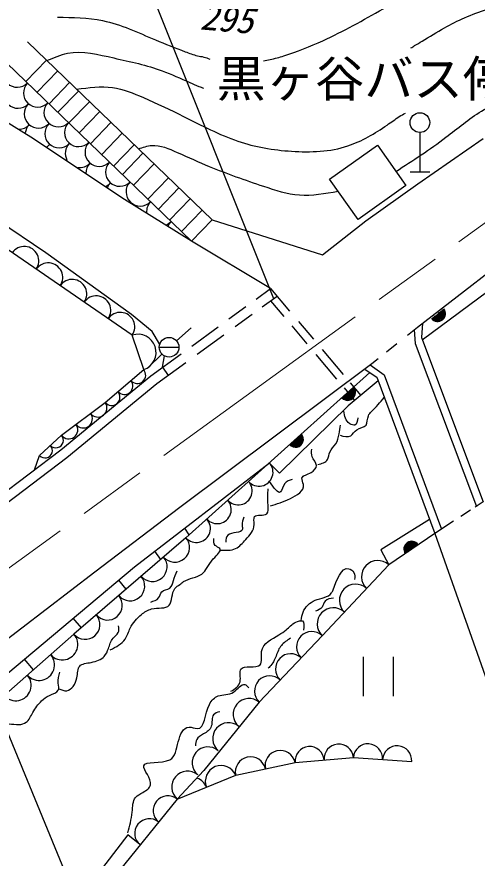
# Model space of a CAD drawing. Units: millimetres, scale not verified. Extents: x 40000 to 680000, y 20000 to 380000.
# Drawn here: x 126499 to 149869, y 246359 to 289047 of the extents above; entities that cross this region are included whole.
import ezdxf
from ezdxf.enums import TextEntityAlignment as Align

# ---------------------------------------------------------------- set-up
doc = ezdxf.new("R2010")
doc.units = ezdxf.units.MM
doc.header["$LTSCALE"] = 1000
doc.linetypes.add('CHAIN', pattern=[18.5, 12, -1.5, 3.5, -1.5])
for name, color, linetype, lineweight in [('M-BGD', 7, 'Continuous', 25), ('M-BMK', 2, 'CHAIN', 13), ('M-STR-HTXT', 7, 'Continuous', 13), ('M-STR-STR3', 7, 'Continuous', 25), ('M-STR-STRC', 7, 'Continuous', 25)]:
    doc.layers.add(name, color=color, linetype=linetype, lineweight=lineweight)
doc.styles.add('ＭＳ ゴシック', font='')
doc.styles.get('ＭＳ ゴシック').set_extended_font_data('MS Gothic')

msp = doc.modelspace()

# ---------------------------------------------------------------- linework, layer by layer
at = {"layer": 'M-BGD'}
for p, q in [((136411, 278740), (127039, 287778)), ((135370, 277661), (125998, 286698)), ((126961, 285769), (128002, 286849)), ((127532, 285219), (128573, 286299)), ((128134, 284639), (129175, 285718)), ((127219, 282942), (123260, 285380)), ((128585, 284203), (129627, 285283)), ((129147, 283662), (130188, 284742)), ((129667, 283160), (130708, 284240)), ((130238, 282609), (131280, 283689)), ((130809, 282059), (131851, 283138)), ((146959, 283179), (146959, 281179)), ((127970, 277080), (119143, 282973)), ((131971, 279782), (127219, 282942)), ((146855, 280573), (150172, 282881)), ((131411, 281478), (132452, 282558)), ((142375, 280802), (144802, 282529)), ((144802, 282529), (146252, 280492)), ((131863, 281043), (132904, 282122)), ((132424, 280502), (133465, 281581)), ((146459, 281179), (147459, 281179)), ((133157, 279795), (134198, 280875)), ((143825, 278765), (142375, 280802)), ((146252, 280492), (143825, 278765)), ((144224, 278699), (146855, 280573)), ((133687, 279283), (134728, 280363)), ((135370, 277661), (131971, 279782)), ((134258, 278733), (135299, 279813)), ((134860, 278153), (135901, 279232)), ((136411, 278740), (135370, 277661)), ((136411, 278740), (142024, 276968)), ((142024, 276968), (144224, 278699)), ((132358, 272893), (125050, 277913)), ((139385, 275263), (135370, 277661)), ((132317, 273937), (127970, 277080)), ((146837, 273301), (151014, 276536)), ((147079, 272658), (151378, 275854)), ((138648, 274727), (139385, 275263)), ((139385, 275263), (140347, 274121)), ((138960, 274335), (139708, 274879)), ((139384, 274643), (140059, 273842)), ((137263, 273718), (138122, 274343)), ((133365, 273073), (132317, 273937)), ((137591, 273338), (138447, 273962)), ((134607, 272614), (135357, 273274)), ((135377, 272345), (136721, 273324)), ((140453, 273374), (141229, 272453)), ((140794, 273591), (141557, 272685)), ((146331, 272900), (146837, 273301)), ((147091, 273498), (147036, 272773)), ((132940, 271148), (132358, 272893)), ((133736, 272450), (133365, 273073)), ((135661, 271933), (137003, 272910)), ((146675, 273172), (146718, 272480)), ((145269, 272058), (145788, 272469)), ((146718, 272480), (149830, 264210)), ((147036, 272773), (150174, 264433)), ((133867, 271934), (133147, 271244)), ((133296, 270830), (134834, 271950)), ((133730, 272285), (134730, 272285)), ((141678, 271922), (142735, 270668)), ((141992, 272169), (143062, 270900)), ((133602, 270435), (135083, 271513)), ((133900, 271270), (133998, 271845)), ((144513, 271458), (144836, 271715)), ((130984, 269483), (132940, 271148)), ((133900, 271270), (134174, 270851)), ((134779, 264174), (144513, 271458)), ((144178, 271158), (144770, 270767)), ((144432, 271397), (145151, 270889)), ((128737, 267076), (133296, 270830)), ((144421, 270998), (135086, 262617)), ((144770, 270767), (147713, 262834)), ((145151, 270889), (148057, 263057)), ((129046, 266683), (133602, 270435)), ((143114, 270217), (143649, 269583)), ((144841, 270574), (143316, 269306)), ((143423, 270471), (143957, 269838)), ((128763, 267817), (130984, 269483)), ((143316, 269306), (139829, 265894)), ((127652, 266786), (128763, 267817)), ((124025, 263521), (128737, 267076)), ((123683, 262636), (129046, 266683)), ((127391, 266060), (127652, 266786)), ((132469, 261135), (139322, 266421)), ((139829, 265894), (139366, 266367)), ((150174, 264433), (149766, 264168)), ((130460, 260886), (134779, 264174)), ((149532, 264016), (149032, 263691)), ((147452, 263537), (144985, 262004)), ((148670, 263456), (147713, 262834)), ((135247, 262762), (135021, 263103)), ((135086, 262617), (129402, 257722)), ((147713, 262834), (145381, 261236)), ((147713, 262834), (150466, 255091)), ((133806, 261515), (133504, 261933)), ((144985, 262004), (145381, 261236)), ((118988, 252100), (130460, 260886)), ((123945, 253986), (132469, 261135)), ((145381, 261236), (142006, 257645)), ((132049, 260001), (131672, 260466)), ((129776, 258044), (129368, 258534)), ((129402, 257722), (124672, 253573)), ((142006, 257645), (138805, 254270)), ((144104, 254571), (144104, 256571)), ((145604, 256571), (145604, 254571)), ((127338, 255912), (126893, 256458)), ((138805, 254270), (135993, 250809)), ((140622, 251216), (143585, 251467)), ((143585, 251467), (146547, 251266)), ((137610, 250563), (140622, 251216)), ((135993, 250809), (134647, 249358)), ((134647, 249358), (137610, 250563)), ((134647, 249358), (129927, 243534)), ((132139, 247544), (128498, 242844)), ((132739, 247046), (132139, 247544))]:
    msp.add_line(p, q, dxfattribs=at)
for centre in [(146959, 283679), (134230, 272285)]:
    msp.add_circle(centre, 500, dxfattribs=at)
for centre, radius, start, end in [((126518, 286196), 723, 136.0416, 316.0416), ((126560, 285131), 723, 136.0416, 316.0416), ((127560, 285192), 723, 136.0416, 316.0416), ((127601, 284127), 723, 136.0416, 316.0416), ((128601, 284188), 723, 136.0416, 316.0416), ((126602, 284066), 723, 269.8924, 316.0416), ((127643, 283061), 723, 136.0416, 172.3467), ((128643, 283123), 723, 136.0416, 316.0416), ((129642, 283184), 723, 136.0416, 316.0416), ((129684, 282118), 723, 136.0416, 208.0326), ((130684, 282180), 723, 136.0416, 316.0416), ((127643, 283061), 723, 301.4617, 316.0416), ((129684, 282118), 723, 263.2799, 316.0416), ((130725, 281114), 723, 136.0416, 180.731), ((131725, 281175), 723, 136.0416, 316.0416), ((130725, 281114), 723, 291.9317, 316.0416), ((131767, 280110), 723, 136.0416, 158.166), ((132767, 280171), 723, 136.0416, 316.0416), ((133808, 279167), 723, 136.0416, 184.6975), ((133808, 279167), 723, 289.4347, 316.0416), ((134849, 278163), 723, 136.0416, 159.915), ((126877, 276658), 739, 325.5207, 145.5207), ((128095, 275821), 739, 325.5207, 145.5207), ((129313, 274985), 739, 325.5207, 145.5207), ((130531, 274148), 739, 325.5207, 145.5207), ((147864, 273993), 400, 217.7514, 37.7514), ((147864, 273993), 400, 217.7514, 37.7514), ((147864, 273993), 350, 217.7514, 37.7514), ((147864, 273993), 300, 217.7514, 37.7514), ((147864, 273993), 250, 217.7514, 37.7514), ((147864, 273993), 200, 217.7514, 37.7514), ((147864, 273993), 150, 217.7514, 37.7514), ((131749, 273312), 739, 325.5207, 145.5207), ((147864, 273993), 100, 217.7514, 37.7514), ((147864, 273993), 50, 217.7514, 37.7514), ((132649, 272021), 920, 288.435, 108.435), ((132614, 270871), 428, 220.4095, 40.4095), ((131962, 270316), 428, 220.4095, 40.4095), ((143294, 269987), 400, 221.9175, 41.9175), ((143294, 269987), 400, 221.9175, 41.9175), ((143294, 269987), 350, 221.9175, 41.9175), ((131310, 269760), 428, 220.4095, 40.4095), ((143294, 269987), 300, 221.9175, 41.9175), ((143294, 269987), 250, 221.9175, 41.9175), ((143294, 269987), 200, 221.9175, 41.9175), ((143294, 269987), 150, 221.9175, 41.9175), ((143294, 269987), 100, 221.9175, 41.9175), ((143294, 269987), 50, 221.9175, 41.9175), ((130614, 269205), 463, 216.8699, 36.8699), ((129873, 268650), 463, 216.8699, 36.8699), ((129133, 268095), 463, 216.8699, 36.8699), ((128485, 267559), 379, 222.8789, 42.8789), ((140646, 267610), 400, 221.9175, 41.9175), ((140646, 267610), 400, 221.9175, 41.9175), ((140646, 267610), 350, 221.9175, 41.9175), ((140646, 267610), 300, 221.9175, 41.9175), ((140646, 267610), 250, 221.9175, 41.9175), ((140646, 267610), 200, 221.9175, 41.9175), ((140646, 267610), 150, 221.9175, 41.9175), ((140646, 267610), 100, 221.9175, 41.9175), ((127930, 267044), 379, 222.8789, 42.8789), ((140646, 267610), 50, 221.9175, 41.9175), ((138793, 265945), 712, 221.9175, 41.9175), ((137734, 264995), 712, 221.9175, 41.9175), ((136674, 264044), 712, 221.9175, 41.9175), ((135615, 263093), 712, 221.9175, 41.9175), ((134517, 262128), 750, 220.7388, 40.7388), ((146547, 262035), 400, 34.4168, 214.4168), ((146547, 262035), 400, 34.4168, 214.4168), ((146547, 262035), 350, 34.4168, 214.4168), ((146547, 262035), 300, 34.4168, 214.4168), ((146547, 262035), 250, 34.4168, 214.4168), ((146547, 262035), 200, 34.4168, 214.4168), ((146547, 262035), 150, 34.4168, 214.4168), ((146547, 262035), 100, 34.4168, 214.4168), ((146547, 262035), 50, 34.4168, 214.4168), ((133381, 261149), 750, 220.7388, 40.7388), ((144818, 260637), 821, 46.7788, 226.7788), ((132244, 260169), 750, 220.7388, 40.7388), ((143694, 259440), 821, 46.7788, 226.7788), ((131107, 259190), 750, 220.7388, 40.7388), ((129970, 258211), 750, 220.7388, 40.7388), ((142569, 258243), 821, 46.7788, 226.7788), ((141473, 257083), 775, 46.5074, 226.5074), ((128811, 257203), 786, 221.257, 41.257), ((127628, 256166), 786, 221.257, 41.257), ((140405, 255958), 775, 46.5074, 226.5074), ((126446, 255129), 786, 221.257, 41.257), ((139338, 254833), 775, 46.5074, 226.5074), ((138285, 253656), 804, 49.755, 229.755), ((137246, 252428), 804, 49.755, 229.755), ((136206, 251200), 804, 49.755, 229.755), ((141363, 251279), 743, 4.844, 184.844), ((142844, 251404), 743, 4.844, 184.844), ((144325, 251417), 742, 356.1215, 176.1215), ((145807, 251317), 742, 356.1215, 176.1215), ((138363, 250727), 771, 12.2251, 192.2251), ((139869, 251053), 771, 12.2251, 192.2251), ((136869, 250262), 800, 22.1355, 202.1355), ((135167, 249972), 804, 49.755, 229.755), ((135388, 249660), 800, 22.1355, 69.5456), ((134175, 248776), 750, 50.9806, 230.9806), ((133231, 247611), 750, 50.9806, 230.9806)]:
    msp.add_arc(centre, radius, start, end, dxfattribs=at)
for points, knots in [([(145745, 281203), (146605, 281758), (147465, 282313), (148282, 282934), (148877, 283387), (149449, 283875), (150082, 284263), (150873, 284747), (151759, 285074), (152620, 285443), (153803, 285951), (154940, 286539), (156103, 287066), (157498, 287699), (158929, 288244), (160357, 288848), (161461, 289316), (162564, 289820), (163462, 290606), (163936, 291022), (164354, 291517), (164659, 292065), (165071, 292808), (165277, 293648), (165556, 294459), (165912, 295493), (166386, 296478), (166940, 297414), (167618, 298559), (168414, 299631), (169147, 300743), (169911, 301902), (170605, 303104), (171316, 304296), (171907, 305286), (172509, 306268), (173112, 307251)], [0, 0, 0, 0, 1, 1, 1, 2, 2, 2, 3, 3, 3, 4, 4, 4, 5, 5, 5, 6, 6, 6, 7, 7, 7, 8, 8, 8, 9, 9, 9, 10, 10, 10, 11, 11, 11, 12, 12, 12, 12]), ([(139015, 286816), (139132, 286836), (139248, 286856), (139364, 286881), (139480, 286905), (139595, 286934), (139709, 286966), (139824, 286998), (139937, 287033), (140050, 287069), (140725, 287285), (141388, 287543), (142032, 287836), (143082, 288313), (144085, 288884), (145092, 289451), (145911, 289912), (146734, 290370), (147600, 290726), (148555, 291118), (149564, 291384), (150574, 291618), (151564, 291848), (152556, 292047), (153549, 292256), (154565, 292469), (155582, 292692), (156567, 293020), (157493, 293329), (158391, 293731), (159244, 294210), (160098, 294691), (160906, 295249), (161666, 295868), (162413, 296476), (163114, 297143), (163749, 297865), (164450, 298663), (165073, 299529), (165661, 300415), (166203, 301232), (166717, 302066), (167191, 302922), (167752, 303936), (168258, 304981), (168763, 306025)], [0, 0, 0, 0, 1, 1, 1, 2, 2, 2, 3, 3, 3, 4, 4, 4, 5, 5, 5, 6, 6, 6, 7, 7, 7, 8, 8, 8, 9, 9, 9, 10, 10, 10, 11, 11, 11, 12, 12, 12, 13, 13, 13, 14, 14, 14, 15, 15, 15, 15]), ([(146506, 287469), (146569, 287507), (146631, 287546), (146694, 287584), (146820, 287661), (146945, 287737), (147070, 287814), (147446, 288045), (147822, 288275), (148208, 288490), (148540, 288675), (148880, 288849), (149229, 289001), (149608, 289165), (149997, 289304), (150386, 289443)], [0, 0, 0, 0, 1, 1, 1, 2, 2, 2, 3, 3, 3, 4, 4, 4, 5, 5, 5, 5]), ([(128561, 289026), (129336, 289018), (130111, 289011), (130855, 288856), (131778, 288664), (132653, 288246), (133533, 287878), (134036, 287668), (134541, 287475), (135049, 287278), (135252, 287199), (135457, 287119), (135669, 287074), (135777, 287050), (135887, 287036), (135993, 287008), (136096, 286981), (136195, 286941), (136295, 286901)], [0, 0, 0, 0, 1, 1, 1, 2, 2, 2, 3, 3, 3, 4, 4, 4, 5, 5, 5, 6, 6, 6, 6]), ([(128027, 286825), (128374, 286976), (128720, 287126), (129078, 287197), (129835, 287346), (130641, 287139), (131427, 286958), (132270, 286765), (133090, 286602), (133878, 286312), (134350, 286138), (134811, 285918), (135277, 285717), (135432, 285651), (135588, 285586), (135744, 285520), (135822, 285487), (135899, 285454), (135977, 285421)], [0, 0, 0, 0, 1, 1, 1, 2, 2, 2, 3, 3, 3, 4, 4, 4, 5, 5, 5, 6, 6, 6, 6]), ([(129535, 285371), (130149, 285458), (130764, 285544), (131359, 285461), (131895, 285385), (132416, 285171), (132924, 284950), (133621, 284648), (134295, 284332), (134967, 283997), (135870, 283546), (136770, 283059), (137724, 282738), (138596, 282444), (139513, 282289), (140447, 282227), (141415, 282163), (142402, 282199), (143306, 282499), (144016, 282735), (144675, 283132), (145296, 283557), (145400, 283628), (145503, 283700), (145606, 283773), (145708, 283846), (145810, 283920), (145916, 283987), (146019, 284051), (146126, 284109), (146234, 284167)], [0, 0, 0, 0, 1, 1, 1, 2, 2, 2, 3, 3, 3, 4, 4, 4, 5, 5, 5, 6, 6, 6, 7, 7, 7, 8, 8, 8, 9, 9, 9, 10, 10, 10, 10]), ([(132672, 282346), (132897, 282425), (133121, 282504), (133347, 282521), (133783, 282554), (134223, 282357), (134646, 282167), (135202, 281917), (135730, 281680), (136269, 281459), (137158, 281093), (138078, 280767), (139014, 280455), (139616, 280254), (140225, 280058), (140844, 280012), (141491, 279964), (142148, 280081), (142806, 280197)], [0, 0, 0, 0, 1, 1, 1, 2, 2, 2, 3, 3, 3, 4, 4, 4, 5, 5, 5, 6, 6, 6, 6]), ([(142907, 267814), (143108, 267760), (143310, 267707), (143449, 267790), (143560, 267856), (143631, 268009), (143755, 268096), (143906, 268202), (144134, 268210), (144226, 268332), (144311, 268444), (144279, 268654), (144344, 268803), (144380, 268886), (144445, 268950), (144509, 269015), (144738, 269249), (144945, 269491), (145153, 269734)], [0, 0, 0, 0, 1, 1, 1, 2, 2, 2, 3, 3, 3, 4, 4, 4, 5, 5, 5, 6, 6, 6, 6]), ([(143802, 268709), (143783, 268537), (143765, 268365), (143661, 268332), (143591, 268309), (143484, 268348), (143402, 268403), (143184, 268545), (143139, 268793), (143093, 269040)], [0, 0, 0, 0, 1, 1, 1, 2, 2, 2, 3, 3, 3, 3]), ([(141776, 266329), (141979, 266385), (142182, 266441), (142271, 266588), (142333, 266693), (142338, 266843), (142388, 266965), (142455, 267128), (142602, 267244), (142695, 267389), (142788, 267535), (142828, 267711), (142860, 267884), (142887, 268035), (142909, 268183), (142930, 268332)], [0, 0, 0, 0, 1, 1, 1, 2, 2, 2, 3, 3, 3, 4, 4, 4, 5, 5, 5, 5]), ([(139373, 264233), (139693, 264333), (140013, 264433), (140386, 264609), (140720, 264768), (141096, 264987), (141046, 265316), (141028, 265431), (140959, 265559), (140975, 265646), (141002, 265788), (141256, 265820), (141446, 265929), (141598, 266016), (141709, 266151), (141705, 266282), (141701, 266430), (141551, 266573), (141493, 266730), (141449, 266850), (141460, 266978), (141470, 267107)], [0, 0, 0, 0, 1, 1, 1, 2, 2, 2, 3, 3, 3, 4, 4, 4, 5, 5, 5, 6, 6, 6, 7, 7, 7, 7]), ([(140480, 265575), (140337, 265530), (140194, 265485), (140103, 265363), (140003, 265230), (139966, 265005), (139891, 264939), (139768, 264831), (139545, 265150), (139321, 265469)], [0, 0, 0, 0, 1, 1, 1, 2, 2, 2, 3, 3, 3, 3]), ([(136805, 261994), (137091, 261975), (137378, 261956), (137606, 262065), (137805, 262161), (137960, 262354), (138124, 262536), (138327, 262762), (138544, 262971), (138548, 263290), (138550, 263438), (138506, 263610), (138572, 263691), (138674, 263817), (139045, 263718), (139184, 263832), (139285, 263914), (139266, 264106), (139255, 264280), (139236, 264595), (139245, 264850), (139255, 265104)], [0, 0, 0, 0, 1, 1, 1, 2, 2, 2, 3, 3, 3, 4, 4, 4, 5, 5, 5, 6, 6, 6, 7, 7, 7, 7]), ([(138030, 263667), (137974, 263531), (137918, 263395), (137936, 263243), (137944, 263177), (137966, 263107), (137959, 263055), (137932, 262831), (137385, 262928), (137205, 262748), (137125, 262668), (137118, 262531), (137111, 262395)], [0, 0, 0, 0, 1, 1, 1, 2, 2, 2, 3, 3, 3, 4, 4, 4, 4]), ([(131245, 256929), (131538, 257076), (131832, 257224), (131999, 257471), (132111, 257637), (132166, 257848), (132258, 258036), (132389, 258306), (132594, 258531), (132823, 258720), (132976, 258845), (133139, 258955), (133342, 259002), (133656, 259077), (134067, 259003), (134237, 259191), (134403, 259374), (134340, 259808), (134520, 260039), (134587, 260126), (134688, 260184), (134779, 260251), (134843, 260298), (134902, 260350), (134967, 260392), (135245, 260573), (135647, 260601), (135886, 260769), (136121, 260935), (136198, 261235), (136475, 261547), (136650, 261743), (136903, 261944), (136805, 262065), (136759, 262122), (136636, 262161), (136569, 262230), (136486, 262317), (136492, 262450), (136499, 262583)], [0, 0, 0, 0, 1, 1, 1, 2, 2, 2, 3, 3, 3, 4, 4, 4, 5, 5, 5, 6, 6, 6, 7, 7, 7, 8, 8, 8, 9, 9, 9, 10, 10, 10, 11, 11, 11, 12, 12, 12, 13, 13, 13, 13]), ([(133295, 259356), (133452, 259402), (133610, 259448), (133695, 259568), (133760, 259660), (133782, 259796), (133860, 259874), (133959, 259973), (134148, 259977), (134261, 260063), (134368, 260144), (134405, 260298), (134449, 260440), (134505, 260618), (134571, 260776), (134637, 260934)], [0, 0, 0, 0, 1, 1, 1, 2, 2, 2, 3, 3, 3, 4, 4, 4, 5, 5, 5, 5]), ([(140936, 258413), (140958, 258560), (140980, 258706), (141033, 258842), (141137, 259106), (141356, 259328), (141638, 259447), (141940, 259574), (142314, 259582), (142477, 259817), (142508, 259862), (142531, 259915), (142555, 259973), (142738, 260419), (142954, 261158), (143354, 261046), (143450, 261019), (143556, 260944), (143608, 260851), (143665, 260748), (143656, 260624), (143647, 260500)], [0, 0, 0, 0, 1, 1, 1, 2, 2, 2, 3, 3, 3, 4, 4, 4, 5, 5, 5, 6, 6, 6, 7, 7, 7, 7]), ([(142576, 259556), (142408, 259534), (142239, 259512), (142150, 259404), (142083, 259322), (142061, 259191), (141998, 259099), (141924, 258993), (141793, 258939), (141663, 258886)], [0, 0, 0, 0, 1, 1, 1, 2, 2, 2, 3, 3, 3, 3]), ([(137367, 254825), (137577, 254957), (137788, 255089), (137835, 255312), (137880, 255525), (137776, 255822), (137874, 255956), (138026, 256163), (138663, 255978), (138849, 256170), (138977, 256303), (138891, 256613), (138927, 256853), (138991, 257276), (139437, 257478), (139805, 257692), (139941, 257771), (140066, 257851), (140175, 257945), (140328, 258076), (140450, 258232), (140663, 258335), (140778, 258391), (140919, 258432), (140994, 258394), (141100, 258340), (141077, 258133), (141053, 257926)], [0, 0, 0, 0, 1, 1, 1, 2, 2, 2, 3, 3, 3, 4, 4, 4, 5, 5, 5, 6, 6, 6, 7, 7, 7, 8, 8, 8, 9, 9, 9, 9]), ([(128630, 254950), (128768, 254896), (128906, 254842), (129030, 254856), (129284, 254885), (129481, 255197), (129549, 255516), (129598, 255745), (129579, 255978), (129690, 256105), (129803, 256234), (130052, 256251), (130279, 256293), (130546, 256342), (130784, 256425), (130939, 256599), (131035, 256708), (131099, 256853), (131151, 257000), (131215, 257185), (131260, 257374), (131386, 257518), (131471, 257615), (131594, 257693), (131645, 257801), (131693, 257901), (131681, 258028), (131669, 258154)], [0, 0, 0, 0, 1, 1, 1, 2, 2, 2, 3, 3, 3, 4, 4, 4, 5, 5, 5, 6, 6, 6, 7, 7, 7, 8, 8, 8, 9, 9, 9, 9]), ([(140384, 257516), (140218, 257408), (140051, 257300), (139928, 257151), (139867, 257078), (139817, 256995), (139776, 256908), (139685, 256718), (139635, 256510), (139532, 256329), (139482, 256241), (139419, 256160), (139350, 256086), (139320, 256054), (139289, 256024), (139258, 255994)], [0, 0, 0, 0, 1, 1, 1, 2, 2, 2, 3, 3, 3, 4, 4, 4, 5, 5, 5, 5]), ([(126109, 253183), (126440, 253139), (126771, 253094), (126981, 253254), (127123, 253363), (127209, 253566), (127311, 253749), (127437, 253976), (127586, 254170), (127758, 254338), (127872, 254449), (127996, 254548), (128159, 254620), (128331, 254697), (128546, 254744), (128606, 254880), (128647, 254972), (128616, 255107), (128606, 255233), (128591, 255436), (128634, 255617), (128677, 255798)], [0, 0, 0, 0, 1, 1, 1, 2, 2, 2, 3, 3, 3, 4, 4, 4, 5, 5, 5, 6, 6, 6, 7, 7, 7, 7]), ([(132140, 247647), (132229, 247984), (132318, 248320), (132355, 248701), (132381, 248970), (132381, 249263), (132530, 249442), (132618, 249547), (132758, 249614), (132901, 249695), (133077, 249796), (133258, 249920), (133291, 250085), (133352, 250391), (132910, 250839), (132940, 251041), (132980, 251312), (133867, 251142), (134266, 251353), (134562, 251510), (134590, 251876), (134695, 252270), (134791, 252627), (134951, 253007), (135241, 253011), (135372, 253012), (135530, 252937), (135651, 252933), (136049, 252920), (136039, 253691), (136275, 254161), (136381, 254373), (136537, 254524), (136723, 254591), (136965, 254677), (137257, 254621), (137503, 254786), (137714, 254926), (137892, 255226), (138069, 255176), (138141, 255155), (138212, 255078), (138284, 255000)], [0, 0, 0, 0, 1, 1, 1, 2, 2, 2, 3, 3, 3, 4, 4, 4, 5, 5, 5, 6, 6, 6, 7, 7, 7, 8, 8, 8, 9, 9, 9, 10, 10, 10, 11, 11, 11, 12, 12, 12, 13, 13, 13, 14, 14, 14, 14]), ([(136801, 253791), (136678, 253753), (136555, 253715), (136489, 253635), (136377, 253498), (136435, 253239), (136372, 253050), (136314, 252875), (136154, 252760), (135982, 252660), (135844, 252579), (135697, 252508), (135631, 252387), (135581, 252295), (135577, 252175), (135573, 252055)], [0, 0, 0, 0, 1, 1, 1, 2, 2, 2, 3, 3, 3, 4, 4, 4, 5, 5, 5, 5])]:
    msp.add_open_spline(points, degree=3, knots=knots, dxfattribs=at)
at = {"layer": 'M-BMK'}
msp.add_line((118984, 255930), (151938, 279807), dxfattribs=at)
at = {"layer": 'M-STR-STR3'}
msp.add_line((127397, 305082), (139527, 274748), dxfattribs=at)
at = {"layer": 'M-STR-STRC'}
msp.add_line((134007, 233434), (124539, 256351), dxfattribs=at)

# ---------------------------------------------------------------- texts
at = {"layer": 'M-BGD', "style": 'ＭＳ ゴシック', "oblique": 15}
msp.add_text('295', height=1320, rotation=355.135, dxfattribs=at).set_placement((135825, 289069), align=Align.MIDDLE_LEFT)
at = {"layer": 'M-STR-HTXT', "style": 'ＭＳ ゴシック'}
msp.add_text('黒ヶ谷バス停', height=1833, dxfattribs=at).set_placement((136636, 285909), align=Align.MIDDLE_LEFT)

doc.saveas('drawing.dxf')
